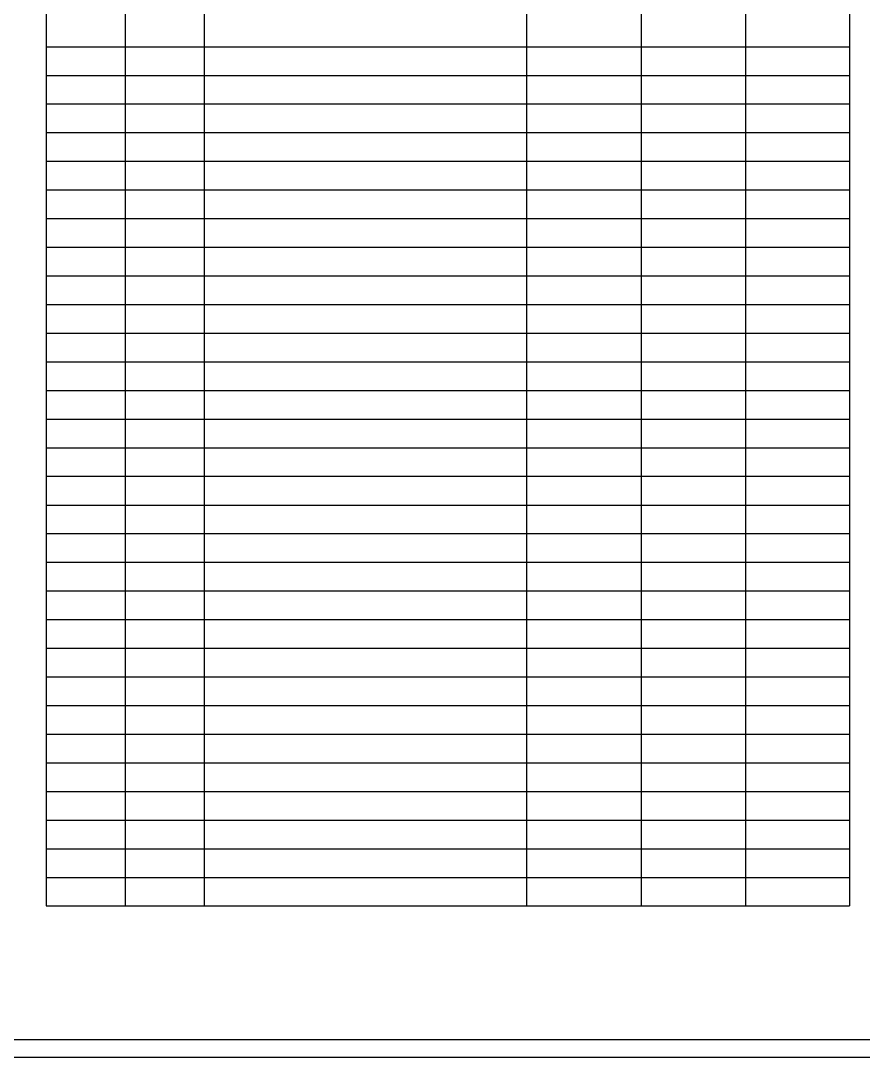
# Paper-space layout 'Layout1' of a CAD drawing. Extents: x -33 to 1767, y -6 to 331.
# Drawn here: x 1075.8 to 1224.2, y 13.9 to 196.4 of the extents above; entities that cross this region are included whole.
import ezdxf

# ---------------------------------------------------------------- set-up
doc = ezdxf.new("R2010")
doc.units = 0
doc.header["$LTSCALE"] = 10
doc.header["$MEASUREMENT"] = 0
doc.layers.add('图框', color=7, linetype='Continuous')
doc.layers.add('平面家具(活动)', color=134, linetype='Continuous')
doc.styles.add('PDC DIM', font='PMingLiU-ExtB.ttf', dxfattribs={"width": 0.8})

# ---------------------------------------------------------------- blocks, each defined once
blk = doc.blocks.new('A$C2F647F21')
at = {"layer": '图框'}
for points in [[(440, 20), (440, 316.97), (20, 316.97), (20, 20)], [(436.93, 23.07), (36.61, 23.07), (36.6, 313.9), (436.92, 313.9)]]:
    blk.add_lwpolyline(points, close=True, dxfattribs=at)
at = {"layer": '图框', "style": 'PDC DIM'}
for tag, p, height in [('CLIENT', (412, 222.8), 2.83), ('PROJECT', (405.4, 206.44), 2.83), ('SCALE', (420.59, 145.41), 2.12), ('DATE', (420.59, 135.26), 2.12), ('DRAWINGTITLE', (405.71, 114.29), 2.83), ('SHEETNO', (411.05, 86.09), 2.83)]:
    blk.add_attdef(tag, p, '', height=height, dxfattribs=at)

psp = doc.layouts.get("Layout1")

# ---------------------------------------------------------------- linework, layer by layer
at = {"lineweight": -3}
for p, q in [((1080.32, 284.22), (1080.32, 40.53)), ((1221.77, 284.22), (1221.77, 40.53)), ((1094.23, 275.86), (1094.23, 40.53)), ((1108.13, 275.86), (1108.13, 40.53)), ((1164.86, 275.86), (1164.86, 40.53)), ((1185.08, 275.86), (1185.08, 40.53)), ((1203.42, 275.86), (1203.42, 40.53)), ((1080.32, 191.85), (1221.77, 191.85)), ((1080.32, 186.8), (1221.77, 186.8)), ((1080.32, 181.76), (1221.77, 181.76)), ((1080.32, 176.72), (1221.77, 176.72)), ((1080.32, 171.67), (1221.77, 171.67)), ((1080.32, 166.63), (1221.77, 166.63)), ((1080.32, 161.58), (1221.77, 161.58)), ((1080.32, 156.54), (1221.77, 156.54)), ((1080.32, 151.49), (1221.77, 151.49)), ((1080.32, 146.45), (1221.77, 146.45)), ((1080.32, 141.41), (1221.77, 141.41)), ((1080.32, 136.36), (1221.77, 136.36)), ((1080.32, 131.32), (1221.77, 131.32)), ((1080.32, 126.27), (1221.77, 126.27)), ((1080.32, 121.23), (1221.77, 121.23)), ((1080.32, 116.19), (1221.77, 116.19)), ((1080.32, 111.14), (1221.77, 111.14)), ((1080.32, 106.1), (1221.77, 106.1)), ((1080.32, 101.05), (1221.77, 101.05)), ((1080.32, 96.01), (1221.77, 96.01)), ((1080.32, 90.97), (1221.77, 90.97)), ((1080.32, 85.92), (1221.77, 85.92)), ((1080.32, 80.88), (1221.77, 80.88)), ((1080.32, 75.83), (1221.77, 75.83)), ((1080.32, 70.79), (1221.77, 70.79)), ((1080.32, 65.75), (1221.77, 65.75)), ((1080.32, 60.7), (1221.77, 60.7)), ((1080.32, 55.66), (1221.77, 55.66)), ((1080.32, 50.61), (1221.77, 50.61)), ((1080.32, 45.57), (1221.77, 45.57)), ((1080.32, 40.53), (1221.77, 40.53))]:
    psp.add_line(p, q, dxfattribs=at)

# ---------------------------------------------------------------- block references
at = {"layer": '平面家具(活动)', "linetype": 'ByBlock'}
psp.add_blockref('A$C2F647F21', (847.09, -6.12), dxfattribs=at)

doc.saveas('drawing.dxf')
